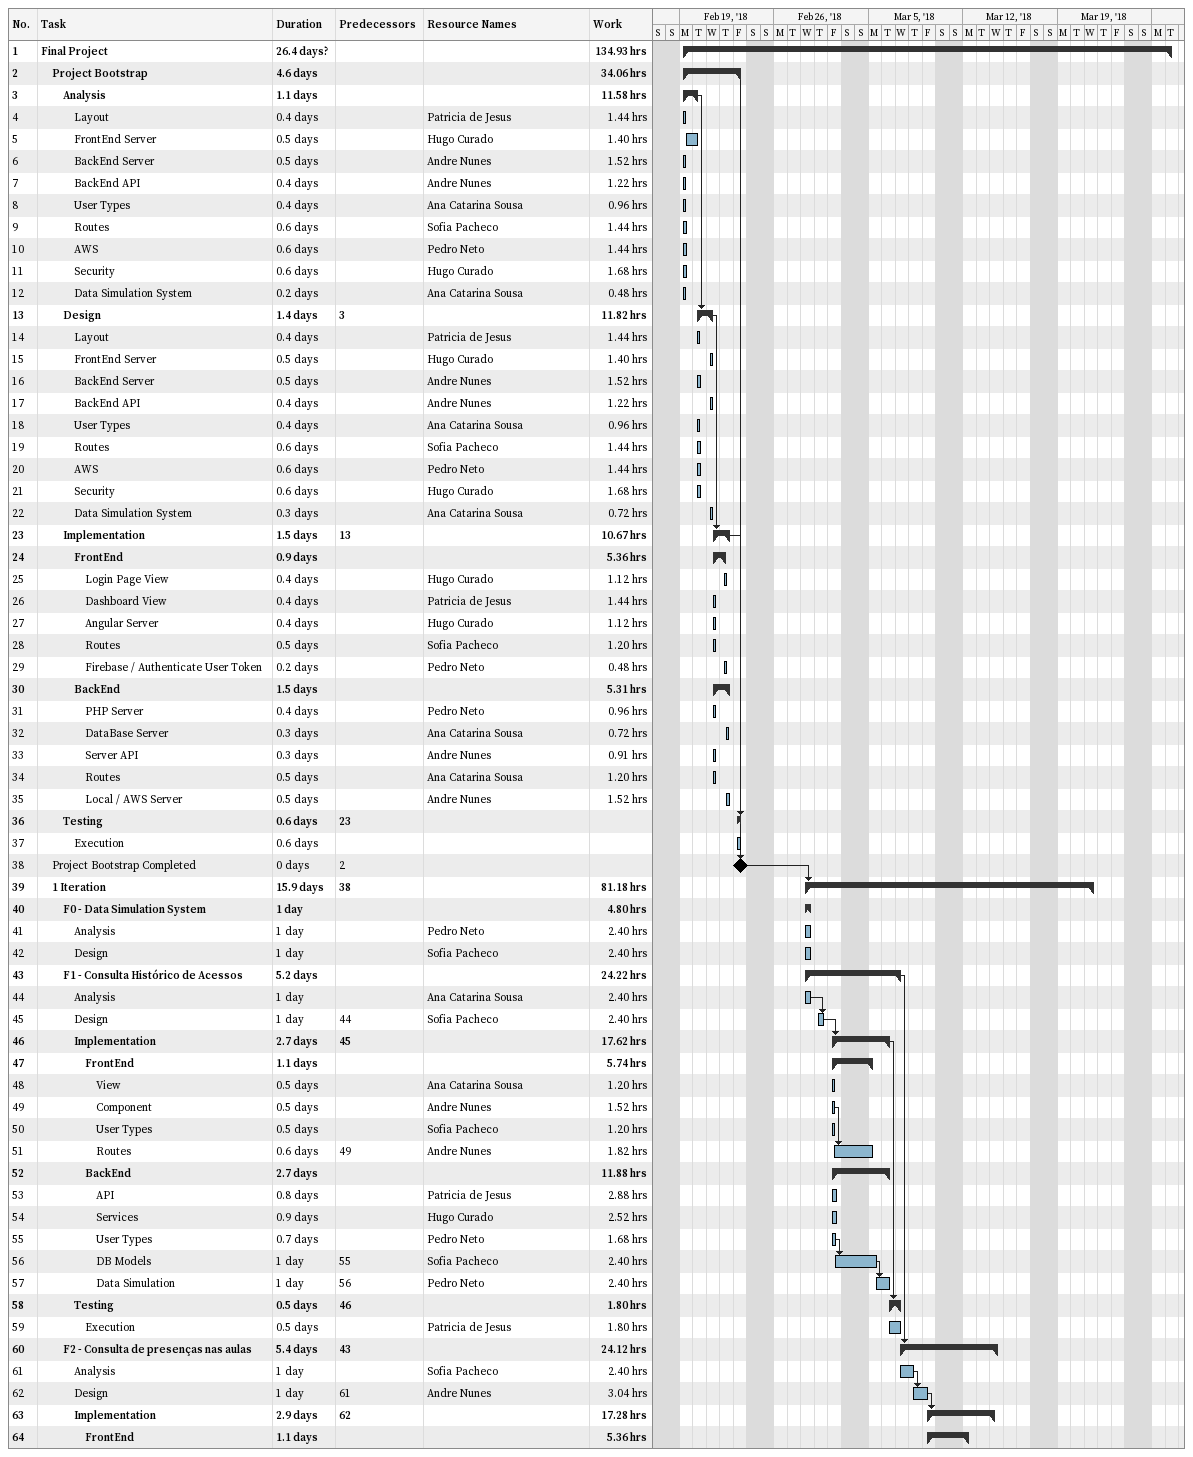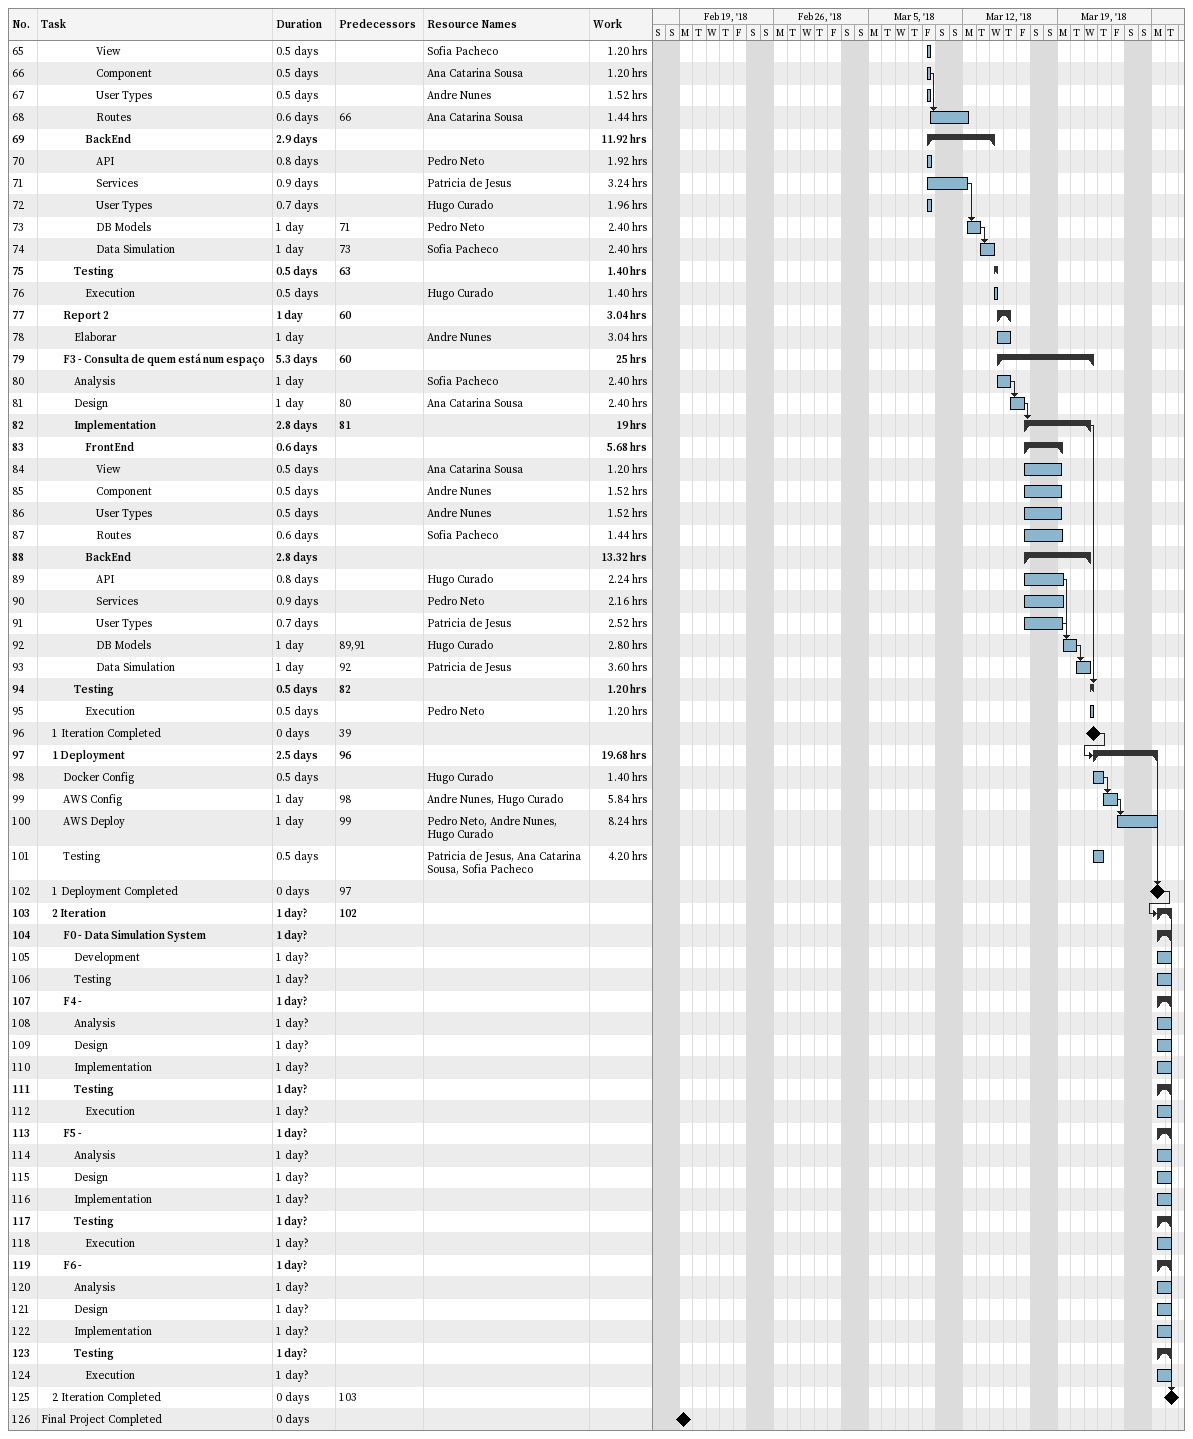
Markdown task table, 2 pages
| ID | Level | Task | Duration | Start | Finish | Predecessors | Resources | Work (h) |
|---|---|---|---|---|---|---|---|---|
| 1 | 1 | **Final Project** | 26.4d? | 2018-02-19 | 2018-03-27 |  |  | 134.93 |
| 2 | 2 | **Project Bootstrap** | 4.6d | 2018-02-19 | 2018-02-23 |  |  | 34.06 |
| 3 | 3 | **Analysis** | 1.1d | 2018-02-19 | 2018-02-20 |  |  | 11.58 |
| 4 | 4 | Layout | 0.4d | 2018-02-19 | 2018-02-19 |  | Patricia de Jesus | 1.44 |
| 5 | 4 | FrontEnd Server | 0.5d | 2018-02-19 | 2018-02-20 |  | Hugo Curado | 1.40 |
| 6 | 4 | BackEnd Server | 0.5d | 2018-02-19 | 2018-02-19 |  | Andre Nunes | 1.52 |
| 7 | 4 | BackEnd API | 0.4d | 2018-02-19 | 2018-02-19 |  | Andre Nunes | 1.22 |
| 8 | 4 | User Types | 0.4d | 2018-02-19 | 2018-02-19 |  | Ana Catarina Sousa | 0.96 |
| 9 | 4 | Routes | 0.6d | 2018-02-19 | 2018-02-19 |  | Sofia Pacheco | 1.44 |
| 10 | 4 | AWS | 0.6d | 2018-02-19 | 2018-02-19 |  | Pedro Neto | 1.44 |
| 11 | 4 | Security | 0.6d | 2018-02-19 | 2018-02-19 |  | Hugo Curado | 1.68 |
| 12 | 4 | Data Simulation System | 0.2d | 2018-02-19 | 2018-02-19 |  | Ana Catarina Sousa | 0.48 |
| 13 | 3 | **Design** | 1.4d | 2018-02-20 | 2018-02-21 | 3 |  | 11.82 |
| 14 | 4 | Layout | 0.4d | 2018-02-20 | 2018-02-20 |  | Patricia de Jesus | 1.44 |
| 15 | 4 | FrontEnd Server | 0.5d | 2018-02-21 | 2018-02-21 |  | Hugo Curado | 1.40 |
| 16 | 4 | BackEnd Server | 0.5d | 2018-02-20 | 2018-02-20 |  | Andre Nunes | 1.52 |
| 17 | 4 | BackEnd API | 0.4d | 2018-02-21 | 2018-02-21 |  | Andre Nunes | 1.22 |
| 18 | 4 | User Types | 0.4d | 2018-02-20 | 2018-02-20 |  | Ana Catarina Sousa | 0.96 |
| 19 | 4 | Routes | 0.6d | 2018-02-20 | 2018-02-20 |  | Sofia Pacheco | 1.44 |
| 20 | 4 | AWS | 0.6d | 2018-02-20 | 2018-02-20 |  | Pedro Neto | 1.44 |
| 21 | 4 | Security | 0.6d | 2018-02-20 | 2018-02-20 |  | Hugo Curado | 1.68 |
| 22 | 4 | Data Simulation System | 0.3d | 2018-02-21 | 2018-02-21 |  | Ana Catarina Sousa | 0.72 |
| 23 | 3 | **Implementation** | 1.5d | 2018-02-21 | 2018-02-22 | 13 |  | 10.67 |
| 24 | 4 | **FrontEnd** | 0.9d | 2018-02-21 | 2018-02-22 |  |  | 5.36 |
| 25 | 5 | Login Page View | 0.4d | 2018-02-22 | 2018-02-22 |  | Hugo Curado | 1.12 |
| 26 | 5 | Dashboard View | 0.4d | 2018-02-21 | 2018-02-21 |  | Patricia de Jesus | 1.44 |
| 27 | 5 | Angular Server | 0.4d | 2018-02-21 | 2018-02-21 |  | Hugo Curado | 1.12 |
| 28 | 5 | Routes | 0.5d | 2018-02-21 | 2018-02-21 |  | Sofia Pacheco | 1.20 |
| 29 | 5 | Firebase / Authenticate User Token | 0.2d | 2018-02-22 | 2018-02-22 |  | Pedro Neto | 0.48 |
| 30 | 4 | **BackEnd** | 1.5d | 2018-02-21 | 2018-02-22 |  |  | 5.31 |
| 31 | 5 | PHP Server | 0.4d | 2018-02-21 | 2018-02-21 |  | Pedro Neto | 0.96 |
| 32 | 5 | DataBase Server | 0.3d | 2018-02-22 | 2018-02-22 |  | Ana Catarina Sousa | 0.72 |
| 33 | 5 | Server API | 0.3d | 2018-02-21 | 2018-02-21 |  | Andre Nunes | 0.91 |
| 34 | 5 | Routes | 0.5d | 2018-02-21 | 2018-02-21 |  | Ana Catarina Sousa | 1.20 |
| 35 | 5 | Local / AWS Server | 0.5d | 2018-02-22 | 2018-02-22 |  | Andre Nunes | 1.52 |
| 36 | 3 | **Testing** | 0.6d | 2018-02-23 | 2018-02-23 | 23 |  |  |
| 37 | 4 | Execution | 0.6d | 2018-02-23 | 2018-02-23 |  |  |  |
| 38 | 2 | Project Bootstrap Completed | 0d | 2018-02-23 | 2018-02-23 | 2 |  |  |
| 39 | 2 | **1 Iteration** | 15.9d | 2018-02-28 | 2018-03-21 | 38 |  | 81.18 |
| 40 | 3 | **F0 - Data Simulation System** | 1d | 2018-02-28 | 2018-02-28 |  |  | 4.80 |
| 41 | 4 | Analysis | 1d | 2018-02-28 | 2018-02-28 |  | Pedro Neto | 2.40 |
| 42 | 4 | Design | 1d | 2018-02-28 | 2018-02-28 |  | Sofia Pacheco | 2.40 |
| 43 | 3 | **F1 - Consulta Histórico de Acessos** | 5.2d | 2018-02-28 | 2018-03-07 |  |  | 24.22 |
| 44 | 4 | Analysis | 1d | 2018-02-28 | 2018-02-28 |  | Ana Catarina Sousa | 2.40 |
| 45 | 4 | Design | 1d | 2018-03-01 | 2018-03-01 | 44 | Sofia Pacheco | 2.40 |
| 46 | 4 | **Implementation** | 2.7d | 2018-03-02 | 2018-03-06 | 45 |  | 17.62 |
| 47 | 5 | **FrontEnd** | 1.1d | 2018-03-02 | 2018-03-05 |  |  | 5.74 |
| 48 | 6 | View | 0.5d | 2018-03-02 | 2018-03-02 |  | Ana Catarina Sousa | 1.20 |
| 49 | 6 | Component | 0.5d | 2018-03-02 | 2018-03-02 |  | Andre Nunes | 1.52 |
| 50 | 6 | User Types | 0.5d | 2018-03-02 | 2018-03-02 |  | Sofia Pacheco | 1.20 |
| 51 | 6 | Routes | 0.6d | 2018-03-02 | 2018-03-05 | 49 | Andre Nunes | 1.82 |
| 52 | 5 | **BackEnd** | 2.7d | 2018-03-02 | 2018-03-06 |  |  | 11.88 |
| 53 | 6 | API | 0.8d | 2018-03-02 | 2018-03-02 |  | Patricia de Jesus | 2.88 |
| 54 | 6 | Services | 0.9d | 2018-03-02 | 2018-03-02 |  | Hugo Curado | 2.52 |
| 55 | 6 | User Types | 0.7d | 2018-03-02 | 2018-03-02 |  | Pedro Neto | 1.68 |
| 56 | 6 | DB Models | 1d | 2018-03-02 | 2018-03-05 | 55 | Sofia Pacheco | 2.40 |
| 57 | 6 | Data Simulation | 1d | 2018-03-05 | 2018-03-06 | 56 | Pedro Neto | 2.40 |
| 58 | 4 | **Testing** | 0.5d | 2018-03-06 | 2018-03-07 | 46 |  | 1.80 |
| 59 | 5 | Execution | 0.5d | 2018-03-06 | 2018-03-07 |  | Patricia de Jesus | 1.80 |
| 60 | 3 | **F2 - Consulta de presenças nas aulas** | 5.4d | 2018-03-07 | 2018-03-14 | 43 |  | 24.12 |
| 61 | 4 | Analysis | 1d | 2018-03-07 | 2018-03-08 |  | Sofia Pacheco | 2.40 |
| 62 | 4 | Design | 1d | 2018-03-08 | 2018-03-09 | 61 | Andre Nunes | 3.04 |
| 63 | 4 | **Implementation** | 2.9d | 2018-03-09 | 2018-03-14 | 62 |  | 17.28 |
| 64 | 5 | **FrontEnd** | 1.1d | 2018-03-09 | 2018-03-12 |  |  | 5.36 |
| 65 | 6 | View | 0.5d | 2018-03-09 | 2018-03-09 |  | Sofia Pacheco | 1.20 |
| 66 | 6 | Component | 0.5d | 2018-03-09 | 2018-03-09 |  | Ana Catarina Sousa | 1.20 |
| 67 | 6 | User Types | 0.5d | 2018-03-09 | 2018-03-09 |  | Andre Nunes | 1.52 |
| 68 | 6 | Routes | 0.6d | 2018-03-09 | 2018-03-12 | 66 | Ana Catarina Sousa | 1.44 |
| 69 | 5 | **BackEnd** | 2.9d | 2018-03-09 | 2018-03-14 |  |  | 11.92 |
| 70 | 6 | API | 0.8d | 2018-03-09 | 2018-03-09 |  | Pedro Neto | 1.92 |
| 71 | 6 | Services | 0.9d | 2018-03-09 | 2018-03-12 |  | Patricia de Jesus | 3.24 |
| 72 | 6 | User Types | 0.7d | 2018-03-09 | 2018-03-09 |  | Hugo Curado | 1.96 |
| 73 | 6 | DB Models | 1d | 2018-03-12 | 2018-03-13 | 71 | Pedro Neto | 2.40 |
| 74 | 6 | Data Simulation | 1d | 2018-03-13 | 2018-03-14 | 73 | Sofia Pacheco | 2.40 |
| 75 | 4 | **Testing** | 0.5d | 2018-03-14 | 2018-03-14 | 63 |  | 1.40 |
| 76 | 5 | Execution | 0.5d | 2018-03-14 | 2018-03-14 |  | Hugo Curado | 1.40 |
| 77 | 3 | **Report 2** | 1d | 2018-03-14 | 2018-03-15 | 60 |  | 3.04 |
| 78 | 4 | Elaborar | 1d | 2018-03-14 | 2018-03-15 |  | Andre Nunes | 3.04 |
| 79 | 3 | **F3 - Consulta de quem está num espaço** | 5.3d | 2018-03-14 | 2018-03-21 | 60 |  | 25 |
| 80 | 4 | Analysis | 1d | 2018-03-14 | 2018-03-15 |  | Sofia Pacheco | 2.40 |
| 81 | 4 | Design | 1d | 2018-03-15 | 2018-03-16 | 80 | Ana Catarina Sousa | 2.40 |
| 82 | 4 | **Implementation** | 2.8d | 2018-03-16 | 2018-03-21 | 81 |  | 19 |
| 83 | 5 | **FrontEnd** | 0.6d | 2018-03-16 | 2018-03-19 |  |  | 5.68 |
| 84 | 6 | View | 0.5d | 2018-03-16 | 2018-03-19 |  | Ana Catarina Sousa | 1.20 |
| 85 | 6 | Component | 0.5d | 2018-03-16 | 2018-03-19 |  | Andre Nunes | 1.52 |
| 86 | 6 | User Types | 0.5d | 2018-03-16 | 2018-03-19 |  | Andre Nunes | 1.52 |
| 87 | 6 | Routes | 0.6d | 2018-03-16 | 2018-03-19 |  | Sofia Pacheco | 1.44 |
| 88 | 5 | **BackEnd** | 2.8d | 2018-03-16 | 2018-03-21 |  |  | 13.32 |
| 89 | 6 | API | 0.8d | 2018-03-16 | 2018-03-19 |  | Hugo Curado | 2.24 |
| 90 | 6 | Services | 0.9d | 2018-03-16 | 2018-03-19 |  | Pedro Neto | 2.16 |
| 91 | 6 | User Types | 0.7d | 2018-03-16 | 2018-03-19 |  | Patricia de Jesus | 2.52 |
| 92 | 6 | DB Models | 1d | 2018-03-19 | 2018-03-20 | 89, 91 | Hugo Curado | 2.80 |
| 93 | 6 | Data Simulation | 1d | 2018-03-20 | 2018-03-21 | 92 | Patricia de Jesus | 3.60 |
| 94 | 4 | **Testing** | 0.5d | 2018-03-21 | 2018-03-21 | 82 |  | 1.20 |
| 95 | 5 | Execution | 0.5d | 2018-03-21 | 2018-03-21 |  | Pedro Neto | 1.20 |
| 96 | 2 | 1 Iteration Completed | 0d | 2018-03-21 | 2018-03-21 | 39 |  |  |
| 97 | 2 | **1 Deployment** | 2.5d | 2018-03-21 | 2018-03-26 | 96 |  | 19.68 |
| 98 | 3 | Docker Config | 0.5d | 2018-03-21 | 2018-03-22 |  | Hugo Curado | 1.40 |
| 99 | 3 | AWS Config | 1d | 2018-03-22 | 2018-03-23 | 98 | Andre Nunes, Hugo Curado | 5.84 |
| 100 | 3 | AWS Deploy | 1d | 2018-03-23 | 2018-03-26 | 99 | Pedro Neto, Andre Nunes, Hugo Curado | 8.24 |
| 101 | 3 | Testing | 0.5d | 2018-03-21 | 2018-03-22 |  | Patricia de Jesus, Ana Catarina Sousa, Sofia Pacheco | 4.20 |
| 102 | 2 | 1 Deployment Completed | 0d | 2018-03-26 | 2018-03-26 | 97 |  |  |
| 103 | 2 | **2 Iteration** | 1d? | 2018-03-26 | 2018-03-27 | 102 |  |  |
| 104 | 3 | **F0 - Data Simulation System** | 1d? | 2018-03-26 | 2018-03-27 |  |  |  |
| 105 | 4 | Development | 1d? | 2018-03-26 | 2018-03-27 |  |  |  |
| 106 | 4 | Testing | 1d? | 2018-03-26 | 2018-03-27 |  |  |  |
| 107 | 3 | **F4 -** | 1d? | 2018-03-26 | 2018-03-27 |  |  |  |
| 108 | 4 | Analysis | 1d? | 2018-03-26 | 2018-03-27 |  |  |  |
| 109 | 4 | Design | 1d? | 2018-03-26 | 2018-03-27 |  |  |  |
| 110 | 4 | Implementation | 1d? | 2018-03-26 | 2018-03-27 |  |  |  |
| 111 | 4 | **Testing** | 1d? | 2018-03-26 | 2018-03-27 |  |  |  |
| 112 | 5 | Execution | 1d? | 2018-03-26 | 2018-03-27 |  |  |  |
| 113 | 3 | **F5 -** | 1d? | 2018-03-26 | 2018-03-27 |  |  |  |
| 114 | 4 | Analysis | 1d? | 2018-03-26 | 2018-03-27 |  |  |  |
| 115 | 4 | Design | 1d? | 2018-03-26 | 2018-03-27 |  |  |  |
| 116 | 4 | Implementation | 1d? | 2018-03-26 | 2018-03-27 |  |  |  |
| 117 | 4 | **Testing** | 1d? | 2018-03-26 | 2018-03-27 |  |  |  |
| 118 | 5 | Execution | 1d? | 2018-03-26 | 2018-03-27 |  |  |  |
| 119 | 3 | **F6 -** | 1d? | 2018-03-26 | 2018-03-27 |  |  |  |
| 120 | 4 | Analysis | 1d? | 2018-03-26 | 2018-03-27 |  |  |  |
| 121 | 4 | Design | 1d? | 2018-03-26 | 2018-03-27 |  |  |  |
| 122 | 4 | Implementation | 1d? | 2018-03-26 | 2018-03-27 |  |  |  |
| 123 | 4 | **Testing** | 1d? | 2018-03-26 | 2018-03-27 |  |  |  |
| 124 | 5 | Execution | 1d? | 2018-03-26 | 2018-03-27 |  |  |  |
| 125 | 2 | 2 Iteration Completed | 0d | 2018-03-27 | 2018-03-27 | 103 |  |  |
| 126 | 1 | Final Project Completed | 0d | 2018-02-19 | 2018-02-19 |  |  |  |
